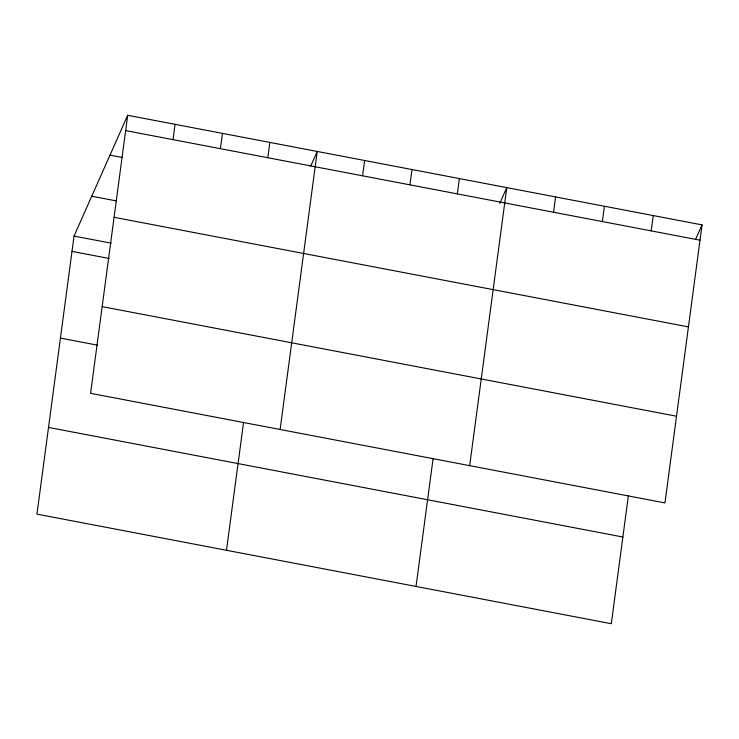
<?xml version="1.0" encoding="UTF-8"?>
<svg xmlns="http://www.w3.org/2000/svg" width="739" height="739" viewBox="0 0 739 739"><rect width="100%" height="100%" fill="white"/><g stroke="black" fill="none" stroke-linecap="round" stroke-linejoin="round"><path stroke-width="1.11" d="M127.69 115.293L90.592 393.324L664.952 502.917L702.05 224.878L127.69 115.293L74.048 236.083L36.95 514.122L611.31 623.707L628.39 495.693M173.028 139.643L175.078 124.328M220.416 148.678L222.457 133.371M267.804 157.721L269.846 142.415M226.485 550.287L243.574 422.274M280.127 429.488L317.225 151.458L310.703 166.136M362.572 175.808L364.613 160.492M409.951 184.852L412.002 169.536M457.339 193.886L459.381 178.579M416.029 586.452L433.109 458.439M469.671 465.662L506.769 187.623L499.776 203.354M553.548 212.25L555.589 196.934M602.368 221.561L604.41 206.255M651.188 230.873L653.23 215.566M695.528 239.565L702.05 224.878M125.648 130.6L700.009 240.193M109.991 155.153L122.397 157.518M91.747 196.223L116.568 200.953M114.074 217.303L688.443 326.897M74.048 236.083L111.275 243.186M72.006 251.389L109.233 258.493M102.158 306.63L676.518 416.223M60.441 338.092L97.668 345.196M48.515 427.419L622.875 537.013"/></g></svg>
